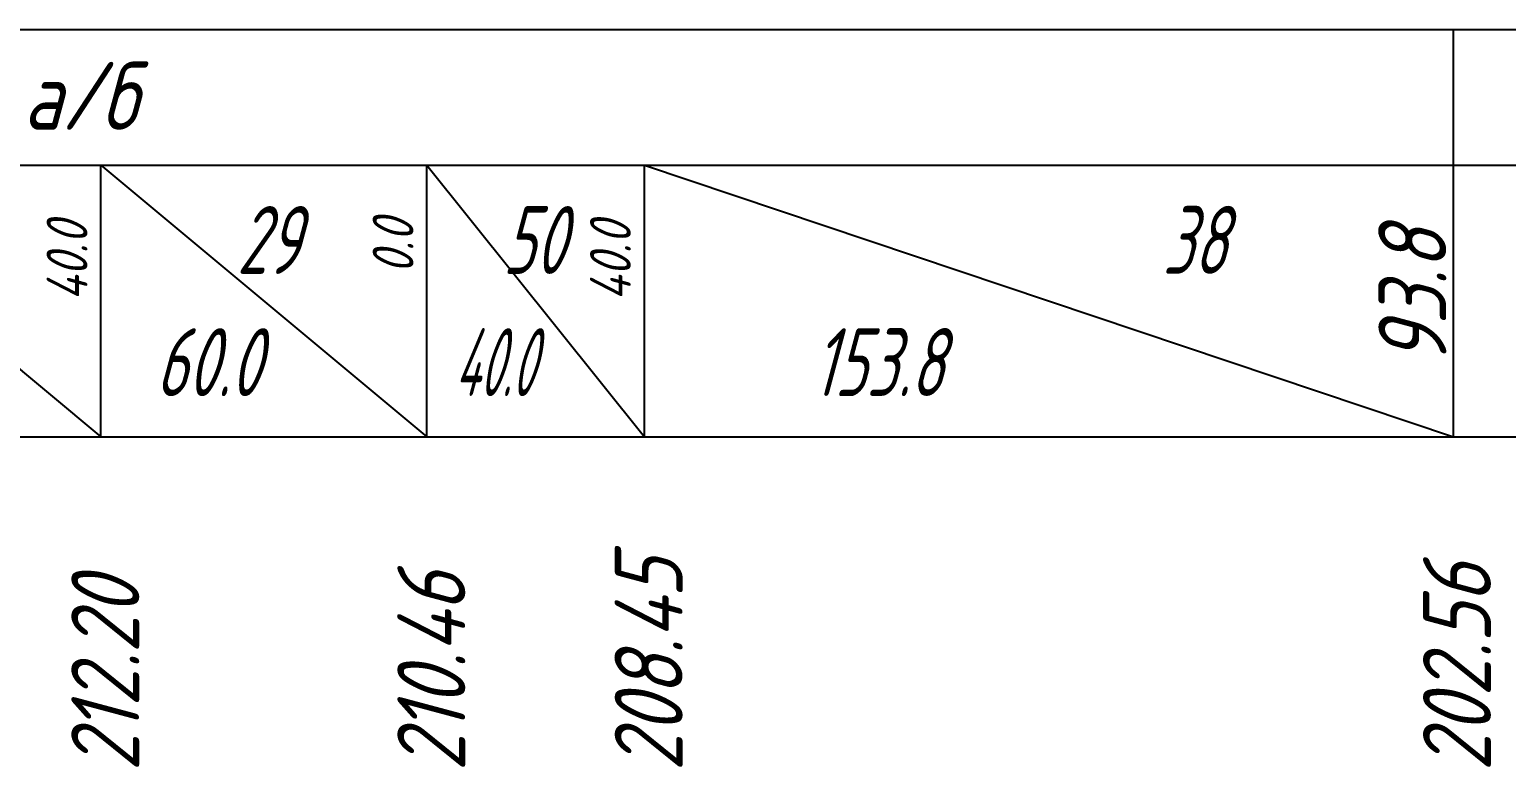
# Model space of a CAD drawing. Extents: x 2172 to 5772, y -842 to -248.
# Drawn here: x 4022.9 to 4077.3, y -676.2 to -649 of the extents above; entities that cross this region are included whole.
import ezdxf

# ---------------------------------------------------------------- set-up
doc = ezdxf.new("R2010")
doc.units = 0
doc.header["$MEASUREMENT"] = 0
doc.layers.get('0').update_dxf_attribs({"linetype": 'CONTINUOUS'})
doc.layers.add('ОТМЕТКИ_КЮВЕТОВ', color=7, linetype='CONTINUOUS')
doc.layers.add('ЧЕРНЫЕ_ОТМЕТКИ', color=7, linetype='CONTINUOUS')
doc.styles.add('ГОСТ', font='gost.TTF', dxfattribs={"oblique": 15, "height": 1})

msp = doc.modelspace()

# ---------------------------------------------------------------- linework, layer by layer
at = {"linetype": 'Continuous'}
for p, q in [((3396.596, -649.043), (4356.596, -649.043)), ((3396.596, -654.043), (4356.596, -654.043)), ((3396.596, -664.043), (4356.596, -664.043))]:
    msp.add_line(p, q, dxfattribs=at)
msp.add_lwpolyline([(4075.356, -654.043), (4075.356, -649.043)], dxfattribs=at)
at = {"layer": 'ОТМЕТКИ_КЮВЕТОВ'}
for p, q in [((4013.577, -654.043), (4025.577, -664.043)), ((4025.577, -664.043), (4025.577, -654.043)), ((4025.577, -654.043), (4037.577, -664.043)), ((4037.577, -664.043), (4037.577, -654.043)), ((4037.577, -654.043), (4045.577, -664.043)), ((4045.577, -664.043), (4045.577, -654.043)), ((4045.577, -654.043), (4075.356, -664.043)), ((4075.356, -664.043), (4075.356, -654.043))]:
    msp.add_line(p, q, dxfattribs=at)

# ---------------------------------------------------------------- texts
at = {"style": 'ГОСТ', "oblique": 15}
msp.add_text('а/б', height=2.5, dxfattribs=at).set_placement((4022.701, -652.732))
at = {"layer": 'ОТМЕТКИ_КЮВЕТОВ', "style": 'ГОСТ', "oblique": 15}
for s, width, p in [('29', 0.8, (4030.577, -658.043)), ('50', 0.8, (4040.364, -658.043)), ('38', 0.8, (4064.647, -658.043)), ('60.0', 0.8, (4027.577, -662.543)), ('40.0', 0.6, (4038.577, -662.543)), ('153.8', 0.8, (4051.767, -662.543))]:
    msp.add_text(s, height=2.5, dxfattribs=dict(at, width=width)).set_placement(p)
for s, height, p in [('40.0', 1.5, (4025.077, -659.043)), ('0.0', 1.5, (4037.077, -658.043)), ('40.0', 1.5, (4045.077, -659.043)), ('93.8', 2.5, (4075.096, -661.398))]:
    msp.add_text(s, height=height, rotation=90, dxfattribs=at).set_placement(p)
at = {"layer": 'ЧЕРНЫЕ_ОТМЕТКИ', "style": 'ГОСТ', "oblique": 15}
for s, p in [('208.45', (4046.986, -676.364)), ('202.56', (4076.737, -676.364)), ('212.20', (4026.986, -676.364)), ('210.46', (4038.986, -676.364))]:
    msp.add_text(s, height=2.5, rotation=90, dxfattribs=at).set_placement(p)

doc.saveas('drawing.dxf')
